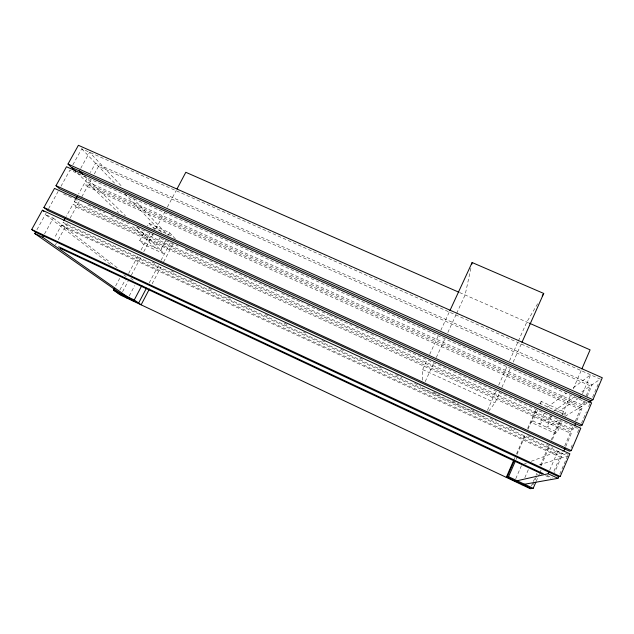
<?xml version="1.0" encoding="UTF-8"?>
<svg xmlns="http://www.w3.org/2000/svg" width="634" height="634" viewBox="0 0 634 634"><rect width="100%" height="100%" fill="white"/><g stroke="black" fill="none" stroke-linecap="round" stroke-linejoin="round"><path stroke-width="0.48" stroke-dasharray="3.17 2.38" d="M422.45 380.186L422.648 369.582L427.189 359.771M470.904 268.253L465.11 294.969L456.472 313.735M553.95 471.141L559.973 457.051L561.447 456.575L554.599 472.584M561.256 454.047L562.746 453.54L62.956 222.439L66.316 225.078L561.256 454.047L562.429 451.321M564.759 445.861L570.212 433.117L571.789 432.388L72.942 204.251L66.285 216.376M75.303 199.948L74.36 201.667L77.602 204.489L571.488 430.145L573.033 426.539M575.347 421.127L580.364 409.406L582.036 408.431L84.267 183.63L78.608 193.941M583.914 401.092L581.624 406.457L88.792 184.066L91.106 179.842M586.212 395.735L590.413 385.908L98.508 166.338L94.347 173.938M565.758 446.487L571.789 432.388M571.488 430.145L573.073 429.384L574.198 426.761M576.813 420.651L582.036 408.431M584.857 401.837L583.312 405.451L85.677 181.07L87.547 177.663M587.171 396.424L592.188 384.695L95.496 163.184L90.353 172.551M559.83 474.05L567.533 455.949L557.738 451.424L531.015 461.37M571.091 447.644L572.225 444.981M577.511 432.578L579.024 429.036L379.845 338.215M581.489 423.258L586.355 411.854M588.598 406.592L589.723 403.953L69.97 170.055L61.007 186.253M592.592 397.217L598.385 383.649M549.702 470.166L557.738 451.424M582.48 393.762L590.603 374.805L572.518 388.365M531.411 485.993L532.988 482.339M533.352 481.491L535.722 475.991M536.11 475.08L536.895 473.265M540.334 465.285L549.02 445.139M551.2 440.075L559.973 419.732M562.318 414.287L570.917 394.324M573.271 388.88L581.481 369.82M532.877 484.923L537.497 474.208M541.103 465.839L549.718 445.845M552.452 439.481L560.678 420.39M536.19 481.349L538.068 476.982M538.44 476.11L539.566 473.495M539.946 472.623L541.071 470.008M537.505 410.325L532.869 420.96L531.03 422.292L555.099 433.339L557.349 432.19L561.962 421.483M564.648 415.238L565.797 412.56L541.365 401.465L538.274 404.048M524.841 477.743L528.605 469.033M551.374 416.467L546.706 427.253L559.259 419.779M516.06 459.491L516.853 457.685M540.208 404.127L541.365 401.465M515.759 478.71L521.425 465.673M544.234 413.209L539.558 423.98L551.842 415.888M514.174 459.262L514.959 457.455M516.544 453.833L525.237 433.918M527.607 428.489L535.904 409.485M516.948 454.562L525.61 434.702M527.971 429.289L536.641 409.429M487.427 410.388L496.264 390.56M498.681 385.155L507.121 366.23M509.53 360.817L517.97 341.892M518.374 340.989L526.814 322.064L538.25 302.703M488.671 411.284L495.051 402.78L499.877 391.939M501.89 387.422L510.338 368.441M513.152 362.117L521.6 343.145M429.662 354.422L438.324 335.687M440.796 330.33L449.458 311.595M425.184 381.644L433.83 362.878M436.295 357.513L444.941 338.754M447.826 332.493L456.06 314.623M152.136 283.802L160.87 267.16M163.62 261.905L172.813 244.383M165.514 240.587L160.465 250.176L164.396 253.988L143.942 244.605L139.718 240.658L145.241 230.269M168.272 235.357L169.643 232.741L148.927 223.334L147.548 225.934M139.718 240.658L160.87 250.311L165.783 240.983M149.156 283.018L158.31 265.575M161.06 260.344L170.261 242.822M129.209 295.967L134.685 285.593M160.148 237.362L154.783 247.522L131.278 224.919M119.921 289.897L125.437 279.499M128.647 273.436L137.832 256.112M141.049 250.05L150.274 232.646M122.584 291.719L128.123 281.258M131.341 275.18L140.59 257.721M143.783 251.674L153.048 234.184M155.821 228.953L164.586 212.39M167.36 207.167L176.125 190.604M115.657 285.926L119.683 278.35M55.412 244.978L56.355 243.242M58.257 239.779L64.898 227.661L61.522 225.054L54.199 238.392M66.316 225.078L67.259 223.358M70.081 218.207L76.199 207.049L72.942 204.251M77.602 204.489L79.464 201.081M81.802 196.825L87.397 186.61L84.267 183.63M44.531 233.946L53.248 218.136L45.371 214.49L110.49 264.56M80.708 168.375L89.584 152.279L122.616 187.299M36.938 229.73L46.131 213.135M48.58 208.697L58.106 191.5M72.855 164.856L81.738 148.8L600.311 379.124L581.029 392.343M547.364 407.234L566.233 393.088M553.712 411.07L574.602 396.749M557.571 412.108L578.042 398.62M562.065 414.866L565.797 412.56M565.116 416.292L587.702 402.836M524.572 463.771L526.41 463.082M539.328 464.888L567.533 455.949M459.563 292.528L528.447 322.785M87.397 186.61L580.364 409.406M152.992 227.527L173.415 236.807M539.399 403.113L563.42 414.034M63.511 193.964L73.425 198.49M74.329 198.894L78.83 200.954M87.841 205.059L104.967 212.873M111.275 215.75L129.304 223.968M136.508 227.257L153.634 235.063M160.846 238.352L177.972 246.158M185.176 249.447L204.108 258.078M209.513 260.542L230.245 269.997M233.843 271.637L252.776 280.268M253.671 280.68L277.106 291.363M281.615 293.415L302.339 302.87M306.848 304.922L328.475 314.789M329.379 315.201L351.91 325.472M355.516 327.12L376.247 336.567M74.36 201.667L573.073 429.384M76.199 207.049L570.212 433.117M422.648 369.582L495.051 402.78M532.869 420.96L557.349 432.19M152.168 262.127L154.862 263.372M171.037 270.845L173.732 272.089M189.907 279.562L192.601 280.807M208.776 288.288L211.471 289.532M227.646 297.005L230.34 298.249M246.523 305.723L249.217 306.967M265.392 314.44L268.087 315.684M284.262 323.158L286.956 324.41M303.131 331.883L305.826 333.127M322.001 340.601L324.695 341.845M340.87 349.318L343.573 350.562M359.747 358.036L362.442 359.28M378.617 366.753L383.11 368.829M395.687 374.646L401.98 377.555M414.557 383.364L420.849 386.272M433.434 392.081L439.719 394.99M452.304 400.807L458.596 403.707M471.173 409.524L477.465 412.425M490.042 418.242L496.335 421.15M508.912 426.959L515.204 429.868M527.789 435.677L534.074 438.585M546.659 444.402L552.943 447.303M565.528 453.12L568.222 454.364M422.299 387.897L484.614 416.696M61.522 225.054L561.447 456.575M64.898 227.661L559.973 457.051M546.944 475.405L552.317 477.925M545.549 475.659L550.93 478.179M123.828 274.815L126.182 276.63M53.248 218.136L117.433 267.913M130.739 278.231L133.869 280.656M77.15 172.868L118.463 212.588M84.267 175.753L125.405 215.79M137.467 227.527L160.87 250.311M148.927 223.334L155.314 229.912M81.738 148.8L114.54 183.099M124.795 193.822L162.383 233.13M132.728 198.014L167.78 235.174M169.643 232.741L175.57 239.129"/><path stroke-width="0.95" d="M471.728 264.433L472.14 262.531L543.718 293.447L522.004 342.241M560.242 476.443L569.879 453.825L42.383 210.234L31.7 229.5L35.559 232.218L558.681 476.728L560.242 476.443L31.7 229.5M571.25 450.608L580.792 428.219L54.5 188.401L43.904 207.492L47.629 210.417L569.578 451.186L571.25 450.608L43.904 207.492M582.147 425.034L591.601 402.867L66.499 166.758L56.006 185.683L59.596 188.805L580.372 425.889L582.147 425.034L56.006 185.683M588.542 402.336L592.941 399.713L602.3 377.761L78.394 145.305L67.996 164.063L75.723 171.497M563.88 450.893L565.005 448.254M574.57 425.889L575.688 423.274M521.822 484.717L557.991 478.329L558.752 476.538M514.626 481.317L548.172 473.741L548.933 471.95M581.869 368.917L590.088 349.857L529.35 323.182M114.318 288.446L113.423 290.134L120.737 295.198L530.246 488.695L533.186 488.323L535.817 482.22M513.778 460.165L506.273 477.362L508.555 476.697L515.268 461.306M514.483 460.205L507.097 477.125L531.316 488.56M449.871 310.708L472.14 262.531M149.378 289.056L141.113 304.827L134.257 299.969L113.423 290.134M134.257 299.969L141.834 285.577M146.446 288.169L138.624 303.068L118.082 293.36M177.052 188.861L185.817 172.297L458.651 292.131M63.907 220.711L65.334 218.112M75.779 199.092L77.19 196.516M133.956 301.443L42.692 237.274L43.611 235.61M127.838 298.559L34.799 233.581L35.718 231.925M542.229 295.975L543.718 293.447M578.858 398.081L581.315 396.464M67.996 164.063L592.941 399.713M71.452 167.392L591.054 400.839M34.799 233.581L42.692 237.274M548.172 473.741L557.991 478.329M58.621 246.753L543.362 473.725M60.317 248.362L541.967 473.978M508.555 476.697L533.186 488.323M42.383 210.234L43.881 211.391M79.305 170.918L82.848 174.366"/></g></svg>
